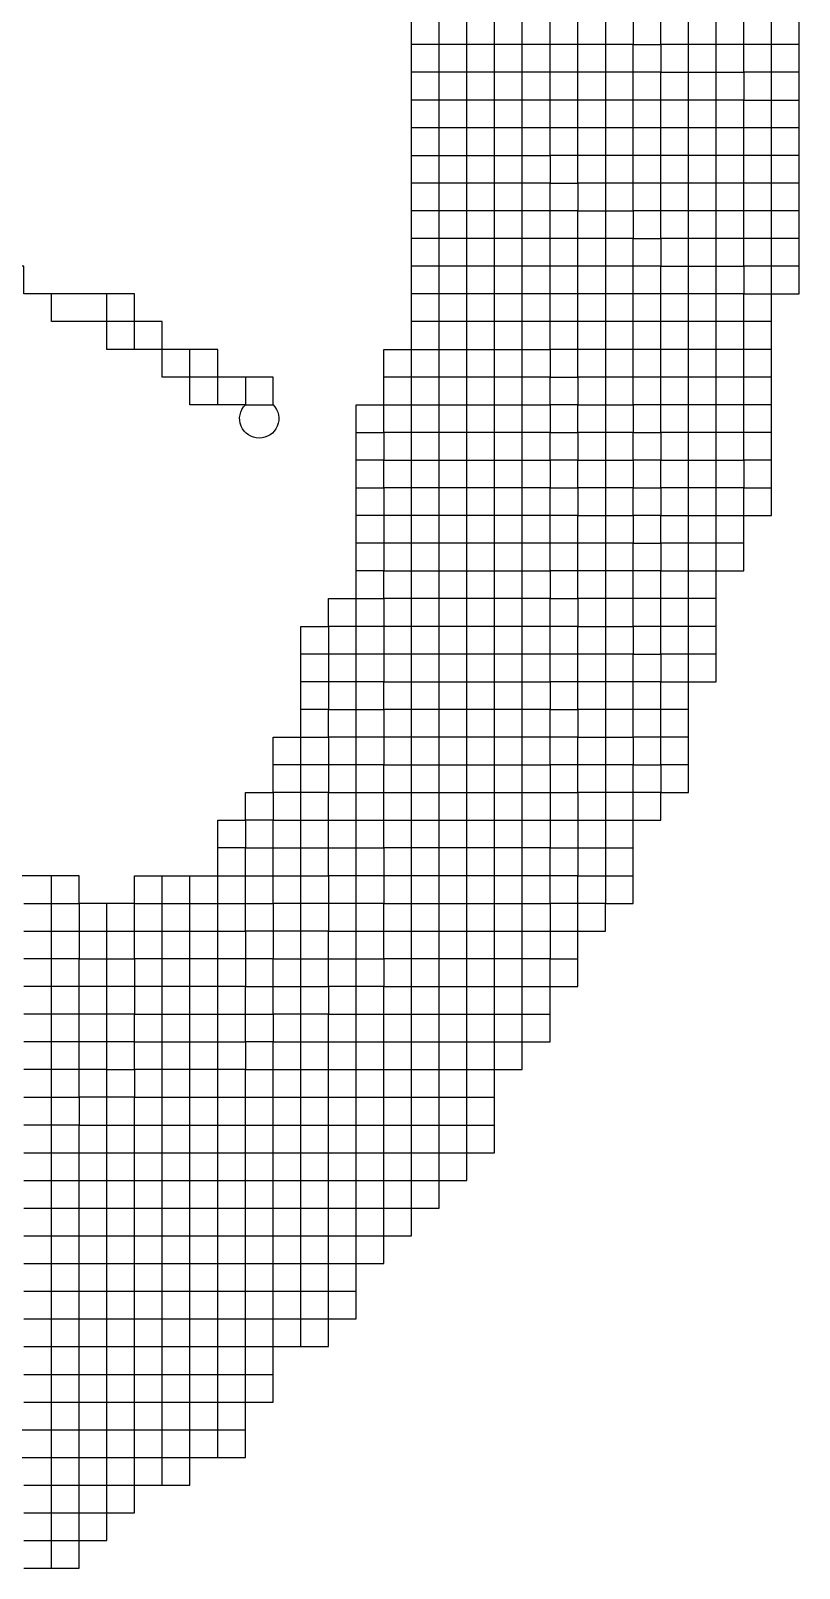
# Model space of a CAD drawing. Header units: millimetres. Extents: x 0 to 420, y 0 to 297.
# Drawn here: x 362.321 to 364.725, y 70.751 to 75.559 of the extents above; entities that cross this region are included whole.
import ezdxf
from ezdxf.enums import TextEntityAlignment as Align

# ---------------------------------------------------------------- set-up
doc = ezdxf.new("R2010")
doc.units = ezdxf.units.MM
doc.layers.add('TEXT', color=255, linetype='Continuous')
doc.styles.add('ECL', font='SIMFANG_2312.TTF', dxfattribs={"width": 0.7, "height": 3})

# ---------------------------------------------------------------- blocks, each defined once
blk = doc.blocks.new('*U60')
at = {"color": 32, "linetype": 'Continuous'}
for points in [[(-17.0445, -2.555), (-16.896, -2.555), (-16.7475, -2.555), (-16.7475, -2.4065), (-16.599, -2.4065), (-16.4505, -2.4065), (-16.4505, -2.258), (-16.302, -2.258), (-16.1535, -2.258), (-16.005, -2.258), (-15.8565, -2.258), (-15.8565, -2.1095), (-15.708, -2.1095), (-15.708, -1.961), (-15.5595, -1.961), (-15.411, -1.961), (-15.411, -1.8125), (-15.2625, -1.8125), (-15.114, -1.8125), (-15.114, -1.664), (-14.9655, -1.664), (-14.817, -1.664), (-14.6685, -1.664), (-14.52, -1.664), (-14.3715, -1.664), (-14.3715, -1.5155), (-14.3715, -1.367), (-14.3715, -1.2185), (-14.3715, -1.07), (-14.3715, -0.9215), (-14.3715, -0.773), (-14.3715, -0.6245), (-14.3715, -0.476), (-14.3715, -0.3275), (-14.3715, -0.179), (-14.3715, -0.0305), (-14.3715, 0.118), (-14.3715, 0.2665), (-14.3715, 0.415), (-14.3715, 0.5635), (-14.3715, 0.712), (-14.3715, 0.8605), (-14.3715, 1.009), (-14.3715, 1.1575), (-14.3715, 1.306), (-14.3715, 1.4545), (-14.3715, 1.603), (-14.3715, 1.7515), (-14.3715, 1.9), (-14.3715, 2.0485), (-14.3715, 2.197), (-14.3715, 2.3455), (-14.3715, 2.494), (-14.3715, 2.6425), (-14.3715, 2.791), (-14.3715, 2.9395), (-14.3715, 3.088), (-14.3715, 3.2365), (-14.3715, 3.385), (-14.3715, 3.5335), (-14.3715, 3.682), (-14.3715, 3.8305)], [(-12.8865, 3.682), (-13.035, 3.682), (-13.1835, 3.682), (-13.1835, 3.8305), (-13.332, 3.8305), (-13.4805, 3.8305), (-13.629, 3.8305), (-13.629, 3.979), (-13.7775, 3.979), (-13.7775, 4.1275), (-13.926, 4.1275), (-14.0745, 4.1275), (-14.0745, 4.276), (-14.223, 4.276), (-14.223, 4.4245), (-14.3715, 4.4245), (-14.52, 4.4245), (-14.6685, 4.4245)], [(-12.8865, 3.5335), (-13.035, 3.5335), (-13.1835, 3.5335), (-13.1835, 3.682), (-13.332, 3.682), (-13.4805, 3.682), (-13.629, 3.682), (-13.629, 3.8305), (-13.7775, 3.8305), (-13.7775, 3.979), (-13.926, 3.979), (-14.0745, 3.979), (-14.0745, 4.1275), (-14.223, 4.1275), (-14.223, 4.276), (-14.3715, 4.276), (-14.52, 4.276), (-14.6685, 4.276), (-14.817, 4.276), (-14.9655, 4.276)], [(-12.8865, 3.2365), (-13.035, 3.2365), (-13.1835, 3.2365), (-13.1835, 3.385), (-13.332, 3.385), (-13.4805, 3.385), (-13.629, 3.385), (-13.629, 3.5335), (-13.7775, 3.5335), (-13.7775, 3.682), (-13.926, 3.682), (-14.0745, 3.682), (-14.0745, 3.8305)], [(-13.7775, 3.8305), (-13.7775, 3.682), (-13.629, 3.682), (-13.629, 3.5335), (-13.4805, 3.5335), (-13.332, 3.5335), (-13.1835, 3.5335), (-13.1835, 3.385), (-13.035, 3.385), (-12.8865, 3.385)], [(-12.8865, 3.088), (-13.035, 3.088), (-13.1835, 3.088), (-13.1835, 3.2365), (-13.332, 3.2365), (-13.4805, 3.2365), (-13.629, 3.2365), (-13.629, 3.385), (-13.7775, 3.385), (-13.7775, 3.5335), (-13.926, 3.5335), (-14.0745, 3.5335), (-14.0745, 3.682), (-14.223, 3.682), (-14.223, 3.8305), (-14.3715, 3.8305), (-14.52, 3.8305), (-14.6685, 3.8305), (-14.817, 3.8305), (-14.9655, 3.8305)], [(-13.4805, -0.179), (-13.629, -0.179), (-13.629, -0.0305), (-13.7775, -0.0305), (-13.7775, 0.118), (-13.926, 0.118), (-14.0745, 0.118), (-14.0745, 0.2665), (-14.223, 0.2665), (-14.223, 0.415), (-14.3715, 0.415), (-14.52, 0.415), (-14.6685, 0.415), (-14.817, 0.415), (-14.9655, 0.415), (-15.114, 0.415), (-15.114, 0.2665), (-15.2625, 0.2665), (-15.411, 0.2665), (-15.411, 0.118), (-15.5595, 0.118)]]:
    blk.add_lwpolyline(points, dxfattribs=at)
at = {"color": 15, "linetype": 'Continuous'}
for points in [[(-17.0445, -4.1885), (-16.896, -4.1885), (-16.7475, -4.1885), (-16.7475, -4.04), (-16.599, -4.04), (-16.4505, -4.04), (-16.4505, -3.8915), (-16.302, -3.8915), (-16.1535, -3.8915), (-16.005, -3.8915), (-15.8565, -3.8915), (-15.8565, -3.743), (-15.8565, -3.5945), (-15.708, -3.5945), (-15.708, -3.446), (-15.708, -3.2975), (-15.5595, -3.2975), (-15.411, -3.2975), (-15.411, -3.149), (-15.411, -3.0005), (-15.411, -2.852), (-15.411, -2.7035), (-15.411, -2.555), (-15.2625, -2.555), (-15.114, -2.555), (-14.9655, -2.555), (-14.9655, -2.4065), (-14.9655, -2.258), (-14.9655, -2.1095), (-14.9655, -1.961), (-14.9655, -1.8125), (-14.9655, -1.664), (-14.9655, -1.5155), (-14.9655, -1.367), (-14.9655, -1.2185), (-14.9655, -1.07), (-14.9655, -0.9215), (-14.9655, -0.773), (-14.9655, -0.6245), (-14.9655, -0.476), (-14.9655, -0.3275), (-14.9655, -0.179), (-14.9655, -0.0305), (-14.9655, 0.118), (-14.9655, 0.2665), (-14.9655, 0.415), (-14.9655, 0.5635), (-14.9655, 0.712), (-14.9655, 0.8605), (-14.9655, 1.009), (-14.9655, 1.1575), (-14.9655, 1.306), (-14.9655, 1.4545), (-14.9655, 1.603), (-14.9655, 1.7515), (-14.9655, 1.9), (-14.9655, 2.0485), (-14.9655, 2.197), (-14.9655, 2.3455), (-14.9655, 2.494), (-14.9655, 2.6425), (-14.9655, 2.791), (-14.9655, 2.9395), (-14.9655, 3.088), (-14.9655, 3.2365), (-14.9655, 3.385), (-14.9655, 3.5335), (-14.9655, 3.682), (-14.9655, 3.8305)], [(-15.5595, -3.2975), (-15.5595, -3.149), (-15.5595, -3.0005), (-15.5595, -2.852), (-15.5595, -2.7035), (-15.5595, -2.555), (-15.5595, -2.4065), (-15.5595, -2.258), (-15.5595, -2.1095), (-15.5595, -1.961), (-15.5595, -1.8125), (-15.5595, -1.664), (-15.5595, -1.5155), (-15.5595, -1.367), (-15.5595, -1.2185), (-15.5595, -1.07), (-15.5595, -0.9215), (-15.5595, -0.773), (-15.5595, -0.6245), (-15.5595, -0.476), (-15.5595, -0.3275), (-15.5595, -0.179), (-15.5595, -0.0305), (-15.5595, 0.118), (-15.5595, 0.2665), (-15.5595, 0.415), (-15.5595, 0.5635), (-15.411, 0.5635), (-15.411, 0.712), (-15.2625, 0.712), (-15.114, 0.712), (-15.114, 0.8605), (-14.9655, 0.8605), (-14.817, 0.8605), (-14.6685, 0.8605), (-14.52, 0.8605), (-14.3715, 0.8605), (-14.223, 0.8605), (-14.223, 0.712), (-14.0745, 0.712), (-14.0745, 0.5635), (-13.926, 0.5635), (-13.7775, 0.5635), (-13.7775, 0.415), (-13.629, 0.415), (-13.629, 0.2665), (-13.4805, 0.2665), (-13.332, 0.2665), (-13.332, 0.415), (-13.332, 0.5635), (-13.332, 0.712), (-13.332, 0.8605), (-13.332, 1.009), (-13.332, 1.1575), (-13.332, 1.306), (-13.332, 1.4545), (-13.332, 1.603), (-13.332, 1.7515), (-13.332, 1.9), (-13.332, 2.0485), (-13.332, 2.197), (-13.332, 2.3455), (-13.332, 2.494), (-13.332, 2.6425), (-13.332, 2.791), (-13.332, 2.9395), (-13.332, 3.088), (-13.332, 3.2365), (-13.332, 3.385), (-13.332, 3.5335), (-13.332, 3.682), (-13.332, 3.8305)], [(-17.0445, -3.446), (-16.896, -3.446), (-16.7475, -3.446), (-16.7475, -3.2975), (-16.599, -3.2975), (-16.4505, -3.2975), (-16.4505, -3.149), (-16.302, -3.149), (-16.1535, -3.149), (-16.005, -3.149), (-15.8565, -3.149), (-15.8565, -3.0005), (-15.708, -3.0005), (-15.708, -2.852), (-15.5595, -2.852), (-15.411, -2.852), (-15.2625, -2.852), (-15.114, -2.852), (-15.114, -2.7035), (-14.9655, -2.7035), (-14.9655, -2.555), (-14.817, -2.555), (-14.817, -2.4065), (-14.6685, -2.4065), (-14.6685, -2.258), (-14.52, -2.258), (-14.52, -2.1095), (-14.52, -1.961), (-14.52, -1.8125), (-14.52, -1.664), (-14.52, -1.5155), (-14.52, -1.367), (-14.52, -1.2185), (-14.52, -1.07), (-14.52, -0.9215), (-14.52, -0.773), (-14.52, -0.6245), (-14.52, -0.476), (-14.52, -0.3275), (-14.52, -0.179), (-14.52, -0.0305), (-14.52, 0.118), (-14.52, 0.2665), (-14.52, 0.415), (-14.52, 0.5635), (-14.52, 0.712), (-14.52, 0.8605), (-14.52, 1.009), (-14.52, 1.1575), (-14.52, 1.306), (-14.52, 1.4545), (-14.52, 1.603), (-14.52, 1.7515), (-14.52, 1.9), (-14.52, 2.0485), (-14.52, 2.197), (-14.52, 2.3455), (-14.52, 2.494), (-14.52, 2.6425), (-14.52, 2.791), (-14.52, 2.9395), (-14.52, 3.088), (-14.52, 3.2365), (-14.52, 3.385), (-14.52, 3.5335), (-14.52, 3.682), (-14.52, 3.8305)]]:
    blk.add_lwpolyline(points, dxfattribs=at)
at = {"color": 22, "linetype": 'Continuous'}
for points in [[(-17.0445, -3.149), (-16.896, -3.149), (-16.7475, -3.149), (-16.7475, -3.0005), (-16.599, -3.0005), (-16.4505, -3.0005), (-16.4505, -2.852), (-16.302, -2.852), (-16.1535, -2.852), (-16.005, -2.852), (-15.8565, -2.852), (-15.8565, -2.7035), (-15.708, -2.7035), (-15.708, -2.555), (-15.5595, -2.555), (-15.411, -2.555), (-15.411, -2.4065), (-15.2625, -2.4065), (-15.114, -2.4065), (-14.9655, -2.4065), (-14.817, -2.4065), (-14.817, -2.258), (-14.817, -2.1095), (-14.817, -1.961), (-14.817, -1.8125), (-14.817, -1.664), (-14.817, -1.5155), (-14.817, -1.367), (-14.817, -1.2185), (-14.817, -1.07), (-14.817, -0.9215), (-14.817, -0.773), (-14.817, -0.6245), (-14.817, -0.476), (-14.817, -0.3275), (-14.817, -0.179), (-14.817, -0.0305), (-14.817, 0.118), (-14.817, 0.2665), (-14.817, 0.415), (-14.817, 0.5635), (-14.817, 0.712), (-14.817, 0.8605), (-14.817, 1.009), (-14.817, 1.1575), (-14.817, 1.306), (-14.817, 1.4545), (-14.817, 1.603), (-14.817, 1.7515), (-14.817, 1.9), (-14.817, 2.0485), (-14.817, 2.197), (-14.817, 2.3455), (-14.817, 2.494), (-14.817, 2.6425), (-14.817, 2.791), (-14.817, 2.9395), (-14.817, 3.088), (-14.817, 3.2365), (-14.817, 3.385), (-14.817, 3.5335), (-14.817, 3.682), (-14.817, 3.8305)], [(-17.0445, -2.7035), (-16.896, -2.7035), (-16.7475, -2.7035), (-16.7475, -2.555), (-16.599, -2.555), (-16.4505, -2.555), (-16.4505, -2.4065), (-16.302, -2.4065), (-16.1535, -2.4065), (-16.005, -2.4065), (-15.8565, -2.4065), (-15.8565, -2.258), (-15.708, -2.258), (-15.708, -2.1095), (-15.5595, -2.1095), (-15.411, -2.1095), (-15.411, -1.961), (-15.2625, -1.961), (-15.114, -1.961), (-15.114, -1.8125), (-14.9655, -1.8125), (-14.817, -1.8125), (-14.6685, -1.8125), (-14.52, -1.8125), (-14.3715, -1.8125), (-14.3715, -1.664), (-14.223, -1.664), (-14.223, -1.5155), (-14.223, -1.367), (-14.0745, -1.367), (-14.0745, -1.2185), (-14.0745, -1.07), (-13.926, -1.07), (-13.926, -0.9215), (-13.7775, -0.9215), (-13.7775, -0.773), (-13.7775, -0.6245), (-13.7775, -0.476), (-13.629, -0.476), (-13.629, -0.3275), (-13.4805, -0.3275), (-13.4805, -0.179), (-13.4805, -0.0305), (-13.4805, 0.118), (-13.4805, 0.2665), (-13.4805, 0.415), (-13.4805, 0.5635), (-13.4805, 0.712), (-13.4805, 0.8605), (-13.4805, 1.009), (-13.4805, 1.1575), (-13.4805, 1.306), (-13.4805, 1.4545), (-13.4805, 1.603), (-13.4805, 1.7515), (-13.4805, 1.9), (-13.4805, 2.0485), (-13.4805, 2.197), (-13.4805, 2.3455), (-13.4805, 2.494), (-13.4805, 2.6425), (-13.4805, 2.791), (-13.4805, 2.9395), (-13.4805, 3.088), (-13.4805, 3.2365), (-13.4805, 3.385), (-13.4805, 3.5335), (-13.4805, 3.682), (-13.4805, 3.8305)], [(-17.0445, -3.2975), (-16.896, -3.2975), (-16.7475, -3.2975), (-16.7475, -3.149), (-16.599, -3.149), (-16.4505, -3.149), (-16.4505, -3.0005), (-16.302, -3.0005), (-16.1535, -3.0005), (-16.005, -3.0005), (-15.8565, -3.0005), (-15.8565, -2.852), (-15.708, -2.852), (-15.708, -2.7035), (-15.5595, -2.7035), (-15.411, -2.7035), (-15.2625, -2.7035), (-15.114, -2.7035), (-15.114, -2.555), (-15.114, -2.4065), (-15.114, -2.258), (-14.9655, -2.258), (-14.817, -2.258), (-14.6685, -2.258), (-14.6685, -2.1095), (-14.6685, -1.961), (-14.6685, -1.8125), (-14.6685, -1.664), (-14.6685, -1.5155), (-14.6685, -1.367), (-14.6685, -1.2185), (-14.6685, -1.07), (-14.6685, -0.9215), (-14.6685, -0.773), (-14.6685, -0.6245), (-14.6685, -0.476), (-14.6685, -0.3275), (-14.6685, -0.179), (-14.6685, -0.0305), (-14.6685, 0.118), (-14.6685, 0.2665), (-14.6685, 0.415), (-14.6685, 0.5635), (-14.6685, 0.712), (-14.6685, 0.8605), (-14.6685, 1.009), (-14.6685, 1.1575), (-14.6685, 1.306), (-14.6685, 1.4545), (-14.6685, 1.603), (-14.6685, 1.7515), (-14.6685, 1.9), (-14.6685, 2.0485), (-14.6685, 2.197), (-14.6685, 2.3455), (-14.6685, 2.494), (-14.6685, 2.6425), (-14.6685, 2.791), (-14.6685, 2.9395), (-14.6685, 3.088), (-14.6685, 3.2365), (-14.6685, 3.385), (-14.6685, 3.5335), (-14.6685, 3.682), (-14.6685, 3.8305)], [(-17.0445, -4.4855), (-16.896, -4.4855), (-16.7475, -4.4855), (-16.7475, -4.337), (-16.599, -4.337), (-16.599, -4.1885), (-16.4505, -4.1885), (-16.4505, -4.04), (-16.302, -4.04), (-16.1535, -4.04), (-16.1535, -3.8915), (-16.1535, -3.743), (-16.1535, -3.5945), (-16.1535, -3.446), (-16.1535, -3.2975), (-16.1535, -3.149), (-16.1535, -3.0005), (-16.1535, -2.852), (-16.1535, -2.7035), (-16.1535, -2.555), (-16.1535, -2.4065), (-16.1535, -2.258), (-16.1535, -2.1095), (-16.1535, -1.961), (-16.1535, -1.8125), (-16.1535, -1.664), (-16.1535, -1.5155), (-16.1535, -1.367), (-16.1535, -1.2185), (-16.1535, -1.07), (-16.1535, -0.9215), (-16.1535, -0.773)], [(-17.0445, -4.337), (-16.896, -4.337), (-16.7475, -4.337), (-16.7475, -4.1885), (-16.599, -4.1885), (-16.599, -4.04), (-16.599, -3.8915), (-16.599, -3.743), (-16.599, -3.5945), (-16.599, -3.446), (-16.599, -3.2975), (-16.599, -3.149), (-16.599, -3.0005), (-16.599, -2.852), (-16.599, -2.7035), (-16.599, -2.555), (-16.599, -2.4065), (-16.599, -2.258), (-16.599, -2.1095), (-16.599, -1.961), (-16.599, -1.8125), (-16.599, -1.664), (-16.599, -1.5155), (-16.599, -1.367), (-16.599, -1.2185), (-16.599, -1.07), (-16.599, -0.9215)], [(-17.0445, -3.5945), (-16.896, -3.5945), (-16.7475, -3.5945), (-16.7475, -3.446), (-16.599, -3.446), (-16.4505, -3.446), (-16.4505, -3.2975), (-16.302, -3.2975), (-16.1535, -3.2975), (-16.005, -3.2975), (-15.8565, -3.2975), (-15.8565, -3.149), (-15.708, -3.149), (-15.708, -3.0005), (-15.5595, -3.0005), (-15.411, -3.0005), (-15.2625, -3.0005)], [(-17.0445, -4.04), (-16.896, -4.04), (-16.7475, -4.04), (-16.7475, -3.8915), (-16.599, -3.8915), (-16.4505, -3.8915), (-16.4505, -3.743), (-16.302, -3.743), (-16.1535, -3.743), (-16.005, -3.743), (-15.8565, -3.743)]]:
    blk.add_lwpolyline(points, dxfattribs=at)
at = {"color": 34, "linetype": 'Continuous'}
blk.add_lwpolyline([(-13.926, 3.8305), (-13.926, 3.682), (-13.926, 3.5335), (-13.926, 3.385), (-13.926, 3.2365), (-13.926, 3.088), (-13.926, 2.9395), (-13.926, 2.791), (-13.926, 2.6425), (-13.926, 2.494), (-13.926, 2.3455), (-13.926, 2.197), (-13.926, 2.0485), (-13.926, 1.9), (-13.926, 1.7515), (-13.926, 1.603), (-13.926, 1.4545), (-13.926, 1.306), (-13.926, 1.1575), (-13.926, 1.009), (-13.926, 0.8605), (-13.926, 0.712), (-13.926, 0.5635), (-13.926, 0.415), (-13.926, 0.2665), (-13.926, 0.118), (-13.926, -0.0305), (-13.926, -0.179), (-13.926, -0.3275), (-13.926, -0.476), (-13.926, -0.6245), (-13.926, -0.773), (-13.926, -0.9215), (-14.0745, -0.9215), (-14.0745, -0.773), (-14.223, -0.773), (-14.223, -0.6245), (-14.3715, -0.6245), (-14.52, -0.6245), (-14.6685, -0.6245), (-14.817, -0.6245), (-14.9655, -0.6245), (-15.114, -0.6245), (-15.114, -0.773), (-15.2625, -0.773), (-15.411, -0.773), (-15.411, -0.9215), (-15.5595, -0.9215), (-15.708, -0.9215), (-15.708, -1.07), (-15.8565, -1.07), (-15.8565, -1.2185), (-16.005, -1.2185), (-16.1535, -1.2185), (-16.302, -1.2185), (-16.4505, -1.2185), (-16.4505, -1.367), (-16.599, -1.367), (-16.7475, -1.367), (-16.7475, -1.2185), (-16.896, -1.2185), (-17.0445, -1.2185)], dxfattribs=at)
at = {"color": 13, "linetype": 'Continuous'}
for points in [[(-15.2625, 1.306), (-15.114, 1.306), (-15.114, 1.4545), (-14.9655, 1.4545), (-14.817, 1.4545), (-14.6685, 1.4545), (-14.52, 1.4545), (-14.3715, 1.4545), (-14.223, 1.4545), (-14.223, 1.306), (-14.0745, 1.306), (-14.0745, 1.1575), (-13.926, 1.1575), (-13.7775, 1.1575), (-13.7775, 1.009), (-13.629, 1.009), (-13.629, 0.8605), (-13.4805, 0.8605), (-13.332, 0.8605), (-13.1835, 0.8605), (-13.1835, 1.009), (-13.1835, 1.1575), (-13.035, 1.1575), (-13.035, 1.306), (-13.035, 1.4545), (-13.035, 1.603), (-13.035, 1.7515), (-13.035, 1.9), (-13.035, 2.0485), (-13.035, 2.197), (-13.035, 2.3455), (-13.035, 2.494), (-13.035, 2.6425), (-13.035, 2.791), (-13.035, 2.9395), (-13.035, 3.088), (-13.035, 3.2365), (-13.035, 3.385), (-13.035, 3.5335), (-13.035, 3.682), (-13.035, 3.8305)], [(-14.9655, 3.088), (-14.817, 3.088), (-14.6685, 3.088), (-14.52, 3.088), (-14.3715, 3.088), (-14.223, 3.088), (-14.223, 2.9395), (-14.0745, 2.9395), (-14.0745, 2.791), (-13.926, 2.791), (-13.7775, 2.791), (-13.7775, 2.6425), (-13.629, 2.6425), (-13.629, 2.494), (-13.4805, 2.494), (-13.332, 2.494), (-13.1835, 2.494), (-13.1835, 2.3455), (-13.035, 2.3455), (-12.8865, 2.3455), (-12.8865, 2.494), (-12.8865, 2.6425), (-12.8865, 2.791), (-12.8865, 2.9395), (-12.8865, 3.088), (-12.8865, 3.2365), (-12.8865, 3.385), (-12.8865, 3.5335), (-12.8865, 3.682), (-12.8865, 3.8305)], [(-12.8865, 2.9395), (-13.035, 2.9395), (-13.1835, 2.9395), (-13.1835, 3.088), (-13.332, 3.088), (-13.4805, 3.088), (-13.629, 3.088), (-13.629, 3.2365), (-13.7775, 3.2365), (-13.7775, 3.385), (-13.926, 3.385), (-14.0745, 3.385), (-14.0745, 3.5335), (-14.223, 3.5335), (-14.223, 3.682), (-14.3715, 3.682), (-14.52, 3.682), (-14.6685, 3.682), (-14.817, 3.682), (-14.9655, 3.682)], [(-12.8865, 2.791), (-13.035, 2.791), (-13.1835, 2.791), (-13.1835, 2.9395), (-13.332, 2.9395), (-13.4805, 2.9395), (-13.629, 2.9395), (-13.629, 3.088), (-13.7775, 3.088), (-13.7775, 3.2365), (-13.926, 3.2365), (-14.0745, 3.2365), (-14.0745, 3.385), (-14.223, 3.385), (-14.223, 3.5335), (-14.3715, 3.5335), (-14.52, 3.5335), (-14.6685, 3.5335), (-14.817, 3.5335), (-14.9655, 3.5335)], [(-12.8865, 2.6425), (-13.035, 2.6425), (-13.1835, 2.6425), (-13.1835, 2.791), (-13.332, 2.791), (-13.4805, 2.791), (-13.629, 2.791), (-13.629, 2.9395), (-13.7775, 2.9395), (-13.7775, 3.088), (-13.926, 3.088), (-14.0745, 3.088), (-14.0745, 3.2365), (-14.223, 3.2365), (-14.223, 3.385), (-14.3715, 3.385), (-14.52, 3.385), (-14.6685, 3.385), (-14.817, 3.385), (-14.9655, 3.385)], [(-12.8865, 2.494), (-13.035, 2.494), (-13.1835, 2.494), (-13.1835, 2.6425), (-13.332, 2.6425), (-13.4805, 2.6425), (-13.629, 2.6425), (-13.629, 2.791), (-13.7775, 2.791), (-13.7775, 2.9395), (-13.926, 2.9395), (-14.0745, 2.9395), (-14.0745, 3.088), (-14.223, 3.088), (-14.223, 3.2365), (-14.3715, 3.2365), (-14.52, 3.2365), (-14.6685, 3.2365), (-14.817, 3.2365), (-14.9655, 3.2365)], [(-13.035, 2.197), (-13.1835, 2.197), (-13.1835, 2.3455), (-13.332, 2.3455), (-13.4805, 2.3455), (-13.629, 2.3455), (-13.629, 2.494), (-13.7775, 2.494), (-13.7775, 2.6425), (-13.926, 2.6425), (-14.0745, 2.6425), (-14.0745, 2.791), (-14.223, 2.791), (-14.223, 2.9395), (-14.3715, 2.9395), (-14.52, 2.9395), (-14.6685, 2.9395), (-14.817, 2.9395), (-14.9655, 2.9395)], [(-13.035, 2.0485), (-13.1835, 2.0485), (-13.1835, 2.197), (-13.332, 2.197), (-13.4805, 2.197), (-13.629, 2.197), (-13.629, 2.3455), (-13.7775, 2.3455), (-13.7775, 2.494), (-13.926, 2.494), (-14.0745, 2.494), (-14.0745, 2.6425), (-14.223, 2.6425), (-14.223, 2.791), (-14.3715, 2.791), (-14.52, 2.791), (-14.6685, 2.791), (-14.817, 2.791), (-14.9655, 2.791)], [(-13.035, 1.9), (-13.1835, 1.9), (-13.1835, 2.0485), (-13.332, 2.0485), (-13.4805, 2.0485), (-13.629, 2.0485), (-13.629, 2.197), (-13.7775, 2.197), (-13.7775, 2.3455), (-13.926, 2.3455), (-14.0745, 2.3455), (-14.0745, 2.494), (-14.223, 2.494), (-14.223, 2.6425), (-14.3715, 2.6425), (-14.52, 2.6425), (-14.6685, 2.6425), (-14.817, 2.6425), (-14.9655, 2.6425)], [(-13.035, 1.7515), (-13.1835, 1.7515), (-13.1835, 1.9), (-13.332, 1.9), (-13.4805, 1.9), (-13.629, 1.9), (-13.629, 2.0485), (-13.7775, 2.0485), (-13.7775, 2.197), (-13.926, 2.197), (-14.0745, 2.197), (-14.0745, 2.3455), (-14.223, 2.3455), (-14.223, 2.494), (-14.3715, 2.494), (-14.52, 2.494), (-14.6685, 2.494), (-14.817, 2.494), (-14.9655, 2.494)], [(-13.035, 1.603), (-13.1835, 1.603), (-13.1835, 1.7515), (-13.332, 1.7515), (-13.4805, 1.7515), (-13.629, 1.7515), (-13.629, 1.9), (-13.7775, 1.9), (-13.7775, 2.0485), (-13.926, 2.0485), (-14.0745, 2.0485), (-14.0745, 2.197), (-14.223, 2.197), (-14.223, 2.3455), (-14.3715, 2.3455), (-14.52, 2.3455), (-14.6685, 2.3455), (-14.817, 2.3455), (-14.9655, 2.3455)], [(-13.035, 1.4545), (-13.1835, 1.4545), (-13.1835, 1.603), (-13.332, 1.603), (-13.4805, 1.603), (-13.629, 1.603), (-13.629, 1.7515), (-13.7775, 1.7515), (-13.7775, 1.9), (-13.926, 1.9), (-14.0745, 1.9), (-14.0745, 2.0485), (-14.223, 2.0485), (-14.223, 2.197), (-14.3715, 2.197), (-14.52, 2.197), (-14.6685, 2.197), (-14.817, 2.197), (-14.9655, 2.197)], [(-16.896, -3.8915), (-16.7475, -3.8915), (-16.7475, -3.743), (-16.599, -3.743), (-16.4505, -3.743), (-16.4505, -3.5945), (-16.302, -3.5945), (-16.1535, -3.5945), (-16.005, -3.5945), (-15.8565, -3.5945), (-15.8565, -3.446), (-15.8565, -3.2975), (-15.708, -3.2975), (-15.708, -3.149), (-15.5595, -3.149), (-15.411, -3.149), (-15.2625, -3.149), (-15.2625, -3.0005), (-15.2625, -2.852), (-15.2625, -2.7035), (-15.2625, -2.555), (-15.2625, -2.4065), (-15.2625, -2.258), (-15.2625, -2.1095), (-15.2625, -1.961), (-15.2625, -1.8125), (-15.2625, -1.664), (-15.2625, -1.5155), (-15.2625, -1.367), (-15.2625, -1.2185), (-15.2625, -1.07), (-15.2625, -0.9215), (-15.2625, -0.773), (-15.2625, -0.6245), (-15.2625, -0.476), (-15.2625, -0.3275), (-15.2625, -0.179), (-15.2625, -0.0305), (-15.2625, 0.118), (-15.2625, 0.2665), (-15.2625, 0.415), (-15.2625, 0.5635), (-15.2625, 0.712), (-15.2625, 0.8605), (-15.2625, 1.009), (-15.2625, 1.1575), (-15.2625, 1.306), (-15.2625, 1.4545), (-15.2625, 1.603), (-15.2625, 1.7515), (-15.114, 1.7515), (-15.114, 1.9), (-15.114, 2.0485), (-14.9655, 2.0485), (-14.817, 2.0485), (-14.6685, 2.0485), (-14.52, 2.0485), (-14.3715, 2.0485), (-14.223, 2.0485), (-14.223, 1.9), (-14.0745, 1.9), (-14.0745, 1.7515), (-13.926, 1.7515), (-13.7775, 1.7515), (-13.7775, 1.603), (-13.629, 1.603), (-13.629, 1.4545), (-13.4805, 1.4545), (-13.332, 1.4545), (-13.1835, 1.4545), (-13.1835, 1.306), (-13.035, 1.306)], [(-15.2625, 1.603), (-15.114, 1.603), (-15.114, 1.7515), (-14.9655, 1.7515), (-14.817, 1.7515), (-14.6685, 1.7515), (-14.52, 1.7515), (-14.3715, 1.7515), (-14.223, 1.7515), (-14.223, 1.603), (-14.0745, 1.603), (-14.0745, 1.4545), (-13.926, 1.4545), (-13.7775, 1.4545), (-13.7775, 1.306), (-13.629, 1.306), (-13.629, 1.1575), (-13.4805, 1.1575), (-13.332, 1.1575), (-13.1835, 1.1575), (-13.1835, 1.306), (-13.332, 1.306), (-13.4805, 1.306), (-13.629, 1.306), (-13.629, 1.4545), (-13.7775, 1.4545), (-13.7775, 1.603), (-13.926, 1.603), (-14.0745, 1.603), (-14.0745, 1.7515), (-14.223, 1.7515), (-14.223, 1.9), (-14.3715, 1.9), (-14.52, 1.9), (-14.6685, 1.9), (-14.817, 1.9), (-14.9655, 1.9), (-15.114, 1.9)], [(-13.1835, 1.009), (-13.332, 1.009), (-13.4805, 1.009), (-13.629, 1.009), (-13.629, 1.1575), (-13.7775, 1.1575), (-13.7775, 1.306), (-13.926, 1.306), (-14.0745, 1.306), (-14.0745, 1.4545), (-14.223, 1.4545), (-14.223, 1.603), (-14.3715, 1.603), (-14.52, 1.603), (-14.6685, 1.603), (-14.817, 1.603), (-14.9655, 1.603), (-15.114, 1.603), (-15.114, 1.4545), (-15.2625, 1.4545)], [(-13.332, 0.712), (-13.4805, 0.712), (-13.629, 0.712), (-13.629, 0.8605), (-13.7775, 0.8605), (-13.7775, 1.009), (-13.926, 1.009), (-14.0745, 1.009), (-14.0745, 1.1575), (-14.223, 1.1575), (-14.223, 1.306), (-14.3715, 1.306), (-14.52, 1.306), (-14.6685, 1.306), (-14.817, 1.306), (-14.9655, 1.306), (-15.114, 1.306), (-15.114, 1.1575), (-15.2625, 1.1575)], [(-13.332, 0.5635), (-13.4805, 0.5635), (-13.629, 0.5635), (-13.629, 0.712), (-13.7775, 0.712), (-13.7775, 0.8605), (-13.926, 0.8605), (-14.0745, 0.8605), (-14.0745, 1.009), (-14.223, 1.009), (-14.223, 1.1575), (-14.3715, 1.1575), (-14.52, 1.1575), (-14.6685, 1.1575), (-14.817, 1.1575), (-14.9655, 1.1575), (-15.114, 1.1575), (-15.114, 1.009), (-15.2625, 1.009)], [(-13.332, 0.415), (-13.4805, 0.415), (-13.629, 0.415), (-13.629, 0.5635), (-13.7775, 0.5635), (-13.7775, 0.712), (-13.926, 0.712), (-14.0745, 0.712), (-14.0745, 0.8605), (-14.223, 0.8605), (-14.223, 1.009), (-14.3715, 1.009), (-14.52, 1.009), (-14.6685, 1.009), (-14.817, 1.009), (-14.9655, 1.009), (-15.114, 1.009), (-15.114, 0.8605), (-15.2625, 0.8605)], [(-13.4805, 0.118), (-13.629, 0.118), (-13.629, 0.2665), (-13.7775, 0.2665), (-13.7775, 0.415), (-13.926, 0.415), (-14.0745, 0.415), (-14.0745, 0.5635), (-14.223, 0.5635), (-14.223, 0.712), (-14.3715, 0.712), (-14.52, 0.712), (-14.6685, 0.712), (-14.817, 0.712), (-14.9655, 0.712), (-15.114, 0.712), (-15.114, 0.5635), (-15.2625, 0.5635), (-15.411, 0.5635), (-15.411, 0.415), (-15.5595, 0.415)], [(-13.4805, -0.0305), (-13.629, -0.0305), (-13.629, 0.118), (-13.7775, 0.118), (-13.7775, 0.2665), (-13.926, 0.2665), (-14.0745, 0.2665), (-14.0745, 0.415), (-14.223, 0.415), (-14.223, 0.5635), (-14.3715, 0.5635), (-14.52, 0.5635), (-14.6685, 0.5635), (-14.817, 0.5635), (-14.9655, 0.5635), (-15.114, 0.5635), (-15.114, 0.415), (-15.2625, 0.415), (-15.411, 0.415), (-15.411, 0.2665), (-15.5595, 0.2665)], [(-16.005, -3.8915), (-16.005, -3.743), (-16.005, -3.5945), (-16.005, -3.446), (-16.005, -3.2975), (-16.005, -3.149), (-16.005, -3.0005), (-16.005, -2.852), (-16.005, -2.7035), (-16.005, -2.555), (-16.005, -2.4065), (-16.005, -2.258), (-16.005, -2.1095), (-16.005, -1.961), (-16.005, -1.8125), (-16.005, -1.664), (-16.005, -1.5155), (-16.005, -1.367), (-16.005, -1.2185), (-16.005, -1.07), (-16.005, -0.9215), (-16.005, -0.773), (-16.005, -0.6245), (-16.005, -0.476), (-15.8565, -0.476), (-15.8565, -0.3275), (-15.708, -0.3275), (-15.708, -0.179), (-15.708, -0.0305), (-15.5595, -0.0305), (-15.411, -0.0305), (-15.411, 0.118), (-15.2625, 0.118), (-15.114, 0.118), (-15.114, 0.2665), (-14.9655, 0.2665), (-14.817, 0.2665), (-14.6685, 0.2665), (-14.52, 0.2665), (-14.3715, 0.2665), (-14.223, 0.2665), (-14.223, 0.118), (-14.0745, 0.118), (-14.0745, -0.0305), (-13.926, -0.0305), (-13.7775, -0.0305), (-13.7775, -0.179), (-13.629, -0.179), (-13.629, -0.3275), (-13.7775, -0.3275), (-13.7775, -0.179), (-13.926, -0.179), (-14.0745, -0.179), (-14.0745, -0.0305), (-14.223, -0.0305), (-14.223, 0.118), (-14.3715, 0.118), (-14.52, 0.118), (-14.6685, 0.118), (-14.817, 0.118), (-14.9655, 0.118), (-15.114, 0.118), (-15.114, -0.0305), (-15.2625, -0.0305), (-15.411, -0.0305), (-15.411, -0.179), (-15.5595, -0.179), (-15.708, -0.179)], [(-16.4505, -0.9215), (-16.4505, -0.773), (-16.005, -0.773), (-15.8565, -0.773), (-15.8565, -0.6245), (-15.708, -0.6245), (-15.708, -0.476), (-15.5595, -0.476), (-15.411, -0.476), (-15.411, -0.3275), (-15.2625, -0.3275), (-15.114, -0.3275), (-15.114, -0.179), (-14.9655, -0.179), (-14.817, -0.179), (-14.6685, -0.179), (-14.52, -0.179), (-14.3715, -0.179), (-14.223, -0.179), (-14.223, -0.3275), (-14.0745, -0.3275), (-14.0745, -0.476), (-13.926, -0.476), (-13.7775, -0.476), (-13.7775, -0.3275), (-13.926, -0.3275), (-14.0745, -0.3275), (-14.0745, -0.179), (-14.223, -0.179), (-14.223, -0.0305), (-14.3715, -0.0305), (-14.52, -0.0305), (-14.6685, -0.0305), (-14.817, -0.0305), (-14.9655, -0.0305), (-15.114, -0.0305), (-15.114, -0.179), (-15.2625, -0.179), (-15.411, -0.179), (-15.411, -0.3275), (-15.5595, -0.3275), (-15.708, -0.3275), (-15.708, -0.476), (-15.8565, -0.476), (-15.8565, -0.6245), (-16.005, -0.6245)], [(-16.302, -4.04), (-16.302, -3.8915), (-16.302, -3.743), (-16.302, -3.5945), (-16.302, -3.446), (-16.302, -3.2975), (-16.302, -3.149), (-16.302, -3.0005), (-16.302, -2.852), (-16.302, -2.7035), (-16.302, -2.555), (-16.302, -2.4065), (-16.302, -2.258), (-16.302, -2.1095), (-16.302, -1.961), (-16.302, -1.8125), (-16.302, -1.664), (-16.302, -1.5155), (-16.302, -1.367), (-16.302, -1.2185), (-16.302, -1.07), (-16.302, -0.9215), (-16.302, -0.773)], [(-16.4505, -1.664), (-16.302, -1.664), (-16.1535, -1.664), (-16.005, -1.664), (-15.8565, -1.664), (-15.8565, -1.5155), (-15.708, -1.5155), (-15.708, -1.367), (-15.5595, -1.367), (-15.411, -1.367), (-15.411, -1.2185), (-15.2625, -1.2185), (-15.114, -1.2185), (-15.114, -1.07), (-14.9655, -1.07), (-14.817, -1.07), (-14.6685, -1.07), (-14.52, -1.07), (-14.3715, -1.07), (-14.223, -1.07), (-14.223, -1.2185), (-14.0745, -1.2185)], [(-17.0445, -2.4065), (-16.896, -2.4065), (-16.7475, -2.4065), (-16.7475, -2.258), (-16.599, -2.258), (-16.4505, -2.258), (-16.4505, -2.1095), (-16.302, -2.1095), (-16.1535, -2.1095), (-16.005, -2.1095), (-15.8565, -2.1095), (-15.8565, -1.961), (-15.708, -1.961), (-15.708, -1.8125), (-15.5595, -1.8125), (-15.411, -1.8125), (-15.411, -1.664), (-15.2625, -1.664), (-15.114, -1.664), (-15.114, -1.5155), (-14.9655, -1.5155), (-14.817, -1.5155), (-14.6685, -1.5155), (-14.52, -1.5155), (-14.3715, -1.5155), (-14.223, -1.5155)], [(-17.0445, -2.852), (-16.896, -2.852), (-16.7475, -2.852), (-16.7475, -2.7035), (-16.599, -2.7035), (-16.4505, -2.7035), (-16.4505, -2.555), (-16.302, -2.555), (-16.1535, -2.555), (-16.005, -2.555), (-15.8565, -2.555), (-15.8565, -2.4065), (-15.708, -2.4065), (-15.708, -2.258), (-15.5595, -2.258), (-15.411, -2.258), (-15.411, -2.1095), (-15.2625, -2.1095), (-15.114, -2.1095), (-15.114, -1.961), (-14.9655, -1.961), (-14.817, -1.961), (-14.6685, -1.961), (-14.52, -1.961)], [(-17.0445, -3.0005), (-16.896, -3.0005), (-16.7475, -3.0005), (-16.7475, -2.852), (-16.599, -2.852), (-16.4505, -2.852), (-16.4505, -2.7035), (-16.302, -2.7035), (-16.1535, -2.7035), (-16.005, -2.7035), (-15.8565, -2.7035), (-15.8565, -2.555), (-15.708, -2.555), (-15.708, -2.4065), (-15.5595, -2.4065), (-15.411, -2.4065), (-15.411, -2.258), (-15.2625, -2.258), (-15.114, -2.258), (-15.114, -2.1095), (-14.9655, -2.1095), (-14.817, -2.1095), (-14.6685, -2.1095), (-14.52, -2.1095)], [(-16.896, -3.743), (-16.7475, -3.743), (-16.7475, -3.5945), (-16.599, -3.5945), (-16.4505, -3.5945), (-16.4505, -3.446), (-16.302, -3.446), (-16.1535, -3.446), (-16.005, -3.446), (-15.8565, -3.446), (-15.708, -3.446)]]:
    blk.add_lwpolyline(points, dxfattribs=at)
at = {"color": 253, "linetype": 'Continuous'}
blk.add_lwpolyline([(-15.8565, 1.9), (-15.8565, 1.7515), (-15.708, 1.7515), (-15.708, 1.9), (-16.005, 1.9), (-16.005, 2.0485), (-16.302, 2.0485), (-16.302, 2.197), (-16.4505, 2.197), (-16.4505, 2.3455), (-17.0445, 2.3455), (-17.0445, 2.494), (-17.193, 2.494), (-17.9355, 2.791), (-17.9355, 2.9395), (-18.084, 2.9395), (-18.084, 2.791)], dxfattribs=at)
at = {"color": 254, "linetype": 'Continuous'}
blk.add_lwpolyline([(-15.708, 1.7515, -2.414214), (-15.8565, 1.7515), (-16.005, 1.7515), (-16.1535, 1.7515), (-16.1535, 1.9), (-16.302, 1.9), (-16.302, 2.0485), (-16.4505, 2.0485), (-16.599, 2.0485), (-16.599, 2.197), (-16.7475, 2.197), (-16.896, 2.197), (-16.896, 2.3455)], format="xyb", dxfattribs=at)
for points in [[(-16.4505, 2.0485), (-16.4505, 2.197), (-16.599, 2.197), (-16.599, 2.3455)], [(-16.005, 1.7515), (-16.005, 1.9), (-16.1535, 1.9), (-16.1535, 2.0485)]]:
    blk.add_lwpolyline(points, dxfattribs=at)
at = {"color": 75, "linetype": 'Continuous'}
blk.add_lwpolyline([(-17.0445, -0.9215), (-16.896, -0.9215), (-16.7475, -0.9215), (-16.7475, -1.07), (-16.599, -1.07), (-16.4505, -1.07), (-16.4505, -0.9215), (-16.302, -0.9215), (-16.1535, -0.9215), (-16.005, -0.9215), (-15.8565, -0.9215), (-15.8565, -0.773), (-15.708, -0.773), (-15.708, -0.6245), (-15.5595, -0.6245), (-15.411, -0.6245), (-15.411, -0.476), (-15.2625, -0.476), (-15.114, -0.476), (-15.114, -0.3275), (-14.9655, -0.3275), (-14.817, -0.3275), (-14.6685, -0.3275), (-14.52, -0.3275), (-14.3715, -0.3275), (-14.223, -0.3275), (-14.223, -0.476), (-14.0745, -0.476), (-14.0745, -0.6245), (-13.926, -0.6245), (-13.7775, -0.6245)], dxfattribs=at)
at = {"color": 57, "linetype": 'Continuous'}
for points in [[(-16.599, -1.8125), (-16.4505, -1.8125), (-16.4505, -1.664), (-16.4505, -1.5155), (-16.302, -1.5155), (-16.1535, -1.5155), (-16.005, -1.5155), (-15.8565, -1.5155), (-15.8565, -1.367), (-15.708, -1.367), (-15.708, -1.2185), (-15.5595, -1.2185), (-15.411, -1.2185), (-15.411, -1.07), (-15.2625, -1.07), (-15.114, -1.07), (-15.114, -0.9215), (-14.9655, -0.9215), (-14.817, -0.9215), (-14.6685, -0.9215), (-14.52, -0.9215), (-14.3715, -0.9215), (-14.223, -0.9215), (-14.223, -1.07), (-14.0745, -1.07), (-14.0745, -0.9215), (-14.223, -0.9215), (-14.223, -0.773), (-14.3715, -0.773), (-14.52, -0.773), (-14.6685, -0.773), (-14.817, -0.773), (-14.9655, -0.773), (-15.114, -0.773), (-15.114, -0.9215), (-15.2625, -0.9215), (-15.411, -0.9215), (-15.411, -1.07), (-15.5595, -1.07), (-15.708, -1.07), (-15.708, -1.2185), (-15.8565, -1.2185), (-15.8565, -1.367), (-16.005, -1.367), (-16.1535, -1.367), (-16.302, -1.367), (-16.4505, -1.367), (-16.4505, -1.5155), (-16.599, -1.5155), (-16.7475, -1.5155), (-16.7475, -1.367), (-16.896, -1.367), (-17.0445, -1.367)], [(-17.0445, -1.07), (-16.896, -1.07), (-16.7475, -1.07), (-16.7475, -1.2185), (-16.599, -1.2185), (-16.4505, -1.2185), (-16.4505, -1.07), (-16.302, -1.07), (-16.1535, -1.07), (-16.005, -1.07), (-15.8565, -1.07), (-15.8565, -0.9215), (-15.708, -0.9215), (-15.708, -0.773), (-15.5595, -0.773), (-15.411, -0.773), (-15.411, -0.6245), (-15.2625, -0.6245), (-15.114, -0.6245), (-15.114, -0.476), (-14.9655, -0.476), (-14.817, -0.476), (-14.6685, -0.476), (-14.52, -0.476), (-14.3715, -0.476), (-14.223, -0.476), (-14.223, -0.6245), (-14.0745, -0.6245), (-14.0745, -0.773), (-13.926, -0.773), (-13.7775, -0.773)]]:
    blk.add_lwpolyline(points, dxfattribs=at)
at = {"color": 94, "linetype": 'Continuous'}
for points in [[(-16.4505, -1.664), (-16.599, -1.664), (-16.7475, -1.664), (-16.7475, -1.5155), (-16.896, -1.5155), (-17.0445, -1.5155)], [(-16.599, -1.8125), (-16.7475, -1.8125), (-16.7475, -1.664), (-16.896, -1.664), (-17.0445, -1.664)], [(-17.0445, -1.961), (-16.896, -1.961), (-16.7475, -1.961), (-16.7475, -1.8125), (-16.896, -1.8125), (-17.0445, -1.8125)], [(-16.896, -2.1095), (-17.0445, -2.1095)]]:
    blk.add_lwpolyline(points, dxfattribs=at)
at = {"color": 91, "linetype": 'Continuous'}
blk.add_lwpolyline([(-16.4505, -0.9215), (-16.7475, -0.9215), (-16.7475, -0.773), (-19.7175, -0.773)], dxfattribs=at)
at = {"color": 25, "linetype": 'Continuous'}
blk.add_lwpolyline([(-16.896, -4.4855), (-16.896, -4.337), (-16.896, -4.1885), (-16.896, -4.04), (-16.896, -3.8915), (-16.896, -3.743), (-16.896, -3.5945), (-16.896, -3.446), (-16.896, -3.2975), (-16.896, -3.149), (-16.896, -3.0005), (-16.896, -2.852), (-16.896, -2.7035), (-16.896, -2.555), (-16.896, -2.4065), (-16.896, -2.258), (-16.896, -2.1095), (-16.896, -1.961), (-16.896, -1.8125), (-16.896, -1.664), (-16.896, -1.5155), (-16.896, -1.367), (-16.896, -1.2185), (-16.896, -1.07), (-16.896, -0.9215), (-16.896, -0.773)], dxfattribs=at)
at = {"color": 64, "linetype": 'Continuous'}
blk.add_lwpolyline([(-17.0445, -2.258), (-16.896, -2.258), (-16.7475, -2.258), (-16.7475, -2.1095), (-16.599, -2.1095), (-16.4505, -2.1095), (-16.4505, -1.961), (-16.302, -1.961), (-16.1535, -1.961), (-16.005, -1.961), (-15.8565, -1.961), (-15.8565, -1.8125), (-15.708, -1.8125), (-15.708, -1.664), (-15.5595, -1.664), (-15.411, -1.664), (-15.411, -1.5155), (-15.2625, -1.5155), (-15.114, -1.5155), (-15.114, -1.367), (-14.9655, -1.367), (-14.817, -1.367), (-14.6685, -1.367), (-14.52, -1.367), (-14.3715, -1.367), (-14.223, -1.367), (-14.223, -1.2185), (-14.3715, -1.2185), (-14.52, -1.2185), (-14.6685, -1.2185), (-14.817, -1.2185), (-14.9655, -1.2185), (-15.114, -1.2185), (-15.114, -1.367), (-15.2625, -1.367), (-15.411, -1.367), (-15.411, -1.5155), (-15.5595, -1.5155), (-15.708, -1.5155), (-15.708, -1.664), (-15.8565, -1.664), (-15.8565, -1.8125), (-16.005, -1.8125), (-16.1535, -1.8125), (-16.302, -1.8125), (-16.4505, -1.8125), (-16.4505, -1.961), (-16.599, -1.961), (-16.7475, -1.961), (-16.7475, -2.1095), (-16.896, -2.1095)], dxfattribs=at)
at = {"color": 246, "linetype": 'Continuous'}
blk.add_lwpolyline([(-17.9355, -3.743), (-17.787, -3.743), (-17.6385, -3.743), (-17.49, -3.743), (-17.3415, -3.743), (-17.193, -3.743), (-17.0445, -3.743), (-16.896, -3.743)], dxfattribs=at)
at = {"color": 26, "linetype": 'Continuous'}
blk.add_lwpolyline([(-18.084, -3.8915), (-17.9355, -3.8915), (-17.787, -3.8915), (-17.6385, -3.8915), (-17.49, -3.8915), (-17.3415, -3.8915), (-17.193, -3.8915), (-17.0445, -3.8915), (-16.896, -3.8915)], dxfattribs=at)
blk = doc.blocks.new('XXDAFRAM-CH-HENG-A3')
at = {"layer": 'TEXT', "xscale": 0.5833334012754957, "yscale": 0.5833334012751774, "zscale": 0.5833334012750713}
blk.add_blockref('*U60', (372.2418, 73.3674), dxfattribs=at)
at = {"linetype": 'Continuous', "style": 'ECL', "width": 0.7}
for tag, height, p in [('DESIGNSTATUS', 2.8, (407.0134, 52.2864)), ('ENDESIGNSTATUS', 2.8, (407.0134, 47.3753)), ('O', 2.8, (382.625, 42.4219)), ('G', 2.8, (408.525, 42.4219)), ('V', 2.8, (378.3083, 42.4219)), ('N', 2.8, (386.9417, 42.4219)), ('L', 2.8, (391.2583, 42.4219)), ('D', 2.8, (399.8917, 42.4219)), ('W', 2.8, (404.2083, 42.4219)), ('VEREN40', 2.8, (412.8417, 42.4219)), ('DWGNAME1', 3, (372.0218, 30.8899)), ('DWGENAME1', 3, (371.8333, 27.2261)), ('DWGNAME', 3, (371.8333, 27.1455)), ('DWGNAME2', 3, (371.8333, 23.3223)), ('DWGENAME', 3, (371.8333, 23.3029)), ('DWGENAME2', 3, (372.0571, 19.6424)), ('DWGNO', 3, (370.7195, 8.7194)), ('VEREN40', 3, (411.2237, 8.7194))]:
    blk.add_attdef(tag, text='', height=height, dxfattribs=at).set_placement(p, align=Align.MIDDLE)
at = {"style": 'ECL', "width": 0.7, "flags": 1}
for p in [(321.4722, 31.7944), (321.4722, 26.1944), (321.4722, 20.5944), (321.4722, 14.9944)]:
    blk.add_attdef('DATE', text='', height=3, dxfattribs=at).set_placement(p, align=Align.MIDDLE)
for tag, p in [('SJ1', (299.8889, 28.9944)), ('JH', (299.8889, 23.3944)), ('SH1', (299.8889, 17.7944)), ('PZ', (299.8889, 12.1944)), ('BL', (299.8889, 5))]:
    blk.add_attdef(tag, p, '', height=3, dxfattribs=at)

msp = doc.modelspace()

# ---------------------------------------------------------------- block references
msp.add_blockref('XXDAFRAM-CH-HENG-A3', (0, 0))

doc.saveas('drawing.dxf')
